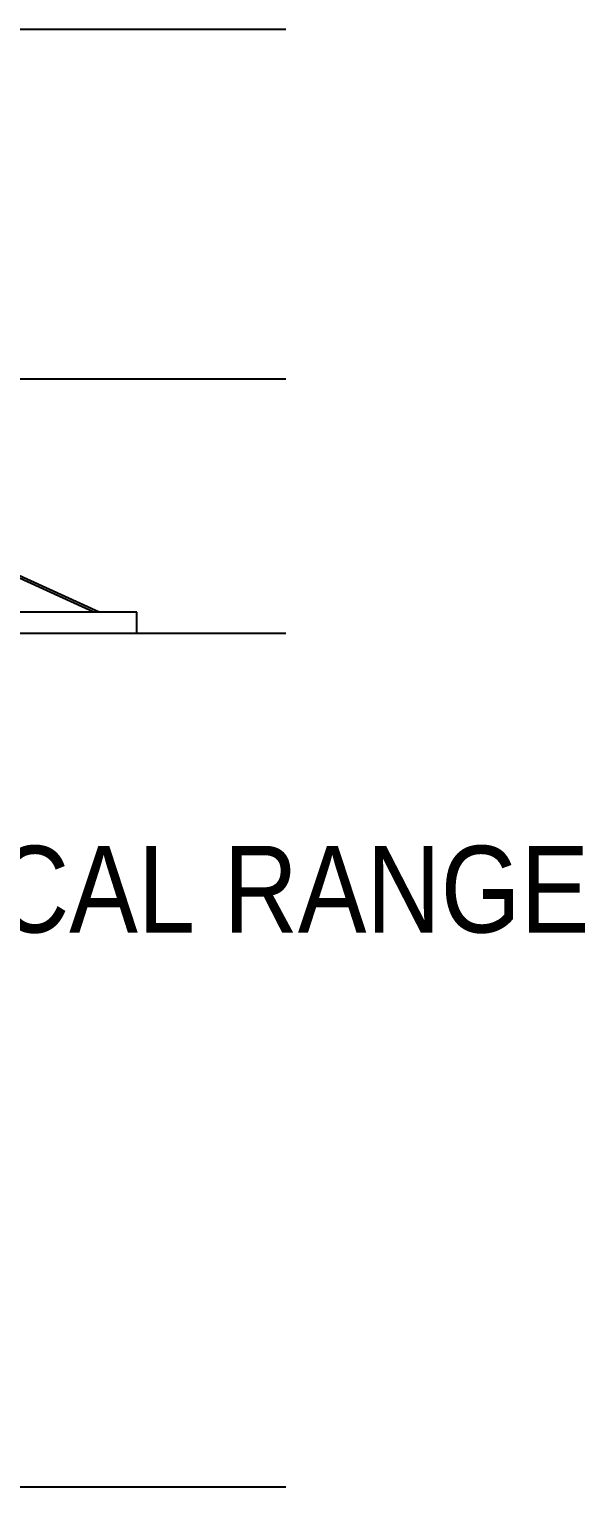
# Model space of a CAD drawing. Header units: inches. Extents: x -2661 to 42767, y -1222 to 9099.
# Drawn here: x 2301.69 to 2306.06, y 1511.92 to 1523.39 of the extents above; entities that cross this region are included whole.
import ezdxf

# ---------------------------------------------------------------- set-up
doc = ezdxf.new("R2010")
doc.units = ezdxf.units.IN
doc.header["$LTSCALE"] = 12
doc.header["$MEASUREMENT"] = 0
doc.layers.get('0').update_dxf_attribs({"linetype": 'CONTINUOUS'})
doc.layers.add('DESIGNER COMMENTS', color=221, linetype='CONTINUOUS', plot=False)
doc.layers.add('NON-PLOT', color=253, linetype='CONTINUOUS', plot=False)
doc.layers.add('S-ARCH', color=1, linetype='CONTINUOUS')
doc.styles.add('Arial', font='arial.ttf', dxfattribs={"width": 0.85})

# ---------------------------------------------------------------- blocks, each defined once
blk = doc.blocks.new('*U1334')
at = {"extrusion": (0, 1, 2e-16)}
for p, q in [((3.297, 0.164), (2.274, 0.63)), ((3.338, 0.164), (2.316, 0.63)), ((3.636, 0.164), (-3.636, 0.164)), ((3.636, 0), (3.636, 0.164)), ((2.764, 0), (3.636, 0))]:
    blk.add_line(p, q, dxfattribs=at)
blk = doc.blocks.new('*U1335')
at = {"extrusion": (0, 1, 2e-16)}
for p, q in [((3.297, 0.164), (2.274, 0.63)), ((3.338, 0.164), (2.316, 0.63)), ((3.636, 0.164), (-3.636, 0.164)), ((3.636, 0), (3.636, 0.164)), ((2.764, 0), (3.636, 0))]:
    blk.add_line(p, q, dxfattribs=at)

msp = doc.modelspace()

# ---------------------------------------------------------------- linework, layer by layer
at = {"layer": 'NON-PLOT'}
for points in [[(2294.09243, 1523.3896), (2303.71025, 1523.3896)], [(2294.09243, 1520.6396), (2303.71025, 1520.6396)], [(2294.09243, 1518.6396), (2303.71025, 1518.6396)], [(2294.09243, 1511.92368), (2303.71025, 1511.92368)]]:
    msp.add_lwpolyline(points, dxfattribs=at)

# ---------------------------------------------------------------- block references
at = {"layer": 'S-ARCH'}
for name in ['*U1334', '*U1335']:
    msp.add_blockref(name, (2298.90134, 1518.6396), dxfattribs=at)

# ---------------------------------------------------------------- texts
at = {"layer": 'DESIGNER COMMENTS', "insert": (2295.26639, 1516.96575), "char_height": 0.6818182, "width": 12.1049148, "attachment_point": 1, "style": 'Arial'}
msp.add_mtext('2" - 4 3/4" VERTICAL RANGE', dxfattribs=at)

doc.saveas('drawing.dxf')
